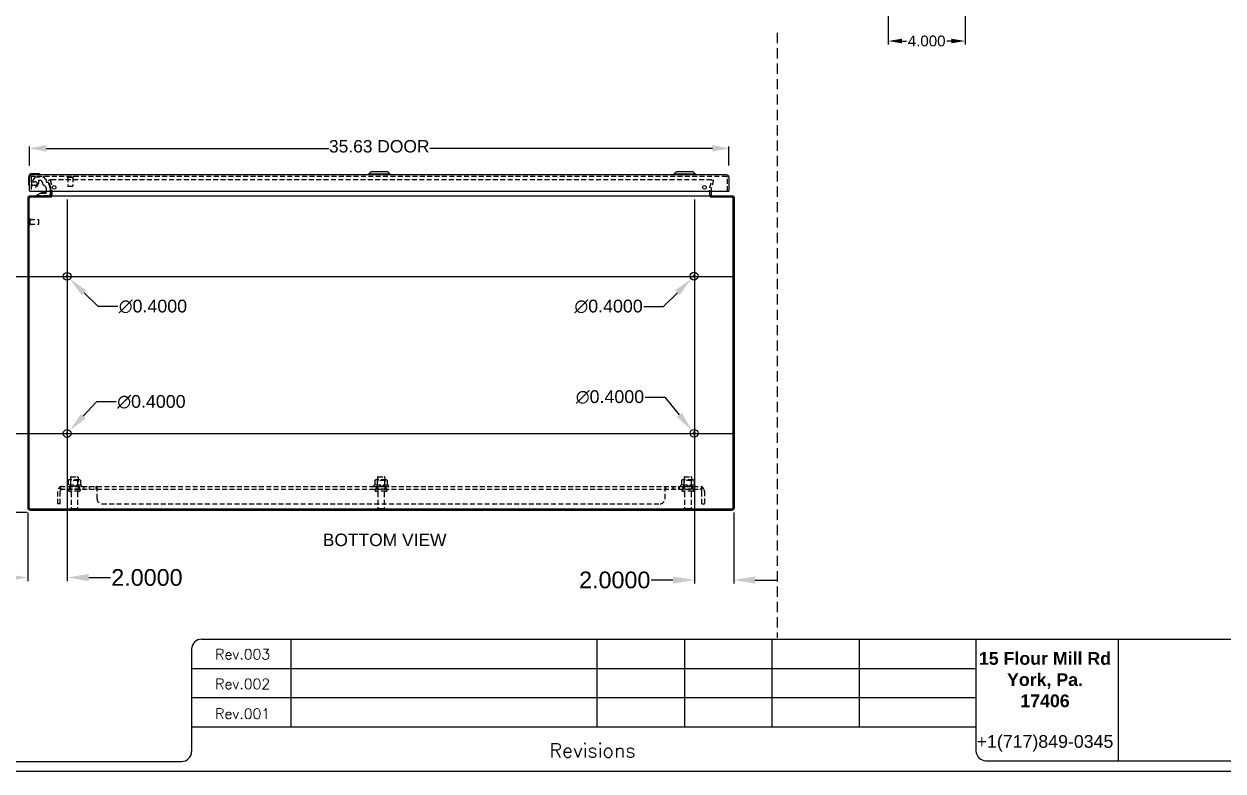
# Model space of a CAD drawing. Header units: inches. Extents: x 0 to 143, y 0 to 92.
# Drawn here: x 33.2 to 94.3, y 0.2 to 38.2 of the extents above; entities that cross this region are included whole.
import ezdxf
from ezdxf.enums import TextEntityAlignment as Align

# ---------------------------------------------------------------- set-up
doc = ezdxf.new("R2010")
doc.units = ezdxf.units.IN
doc.header["$MEASUREMENT"] = 0
doc.linetypes.add('HIDDEN', pattern=[0.375, 0.25, -0.125])
doc.linetypes.add('HIDDEN2', pattern=[0.1875, 0.125, -0.0625])
for name, color, linetype in [('DEFAULT_2', 8, 'HIDDEN'), ('DIMENSIONS', 7, 'Continuous'), ('DOOR_ASSEMBLY', 7, 'Continuous'), ('PSYMS', 7, 'Continuous'), ('SUBPANEL', 7, 'Continuous')]:
    doc.layers.add(name, color=color, linetype=linetype)
doc.layers.add('MidPoint', color=210, linetype='HIDDEN2', plot=False)
doc.styles.add('Fields', font='simplex.shx', dxfattribs={"height": 0.185})
doc.styles.get("Standard").update_dxf_attribs({"font": 'arial.ttf'})
doc.styles.add('Title_Block', font='simplex.shx', dxfattribs={"height": 0.185})
doc.dimstyles.new('DIMSTYLE_1', dxfattribs={"dimtxt": 0.634328, "dimasz": 0.845771, "dimexe": 0.09, "dimexo": 0.07, "dimgap": 0.0375, "dimtad": 0, "dimtih": 1, "dimtoh": 1, "dimzin": 4, "dimdsep": 46, "dimtxsty": 'Standard', "dimblk": '_FILLED', "dimblk1": '_FILLED', "dimblk2": '_FILLED', "dimcen": 0.09, "dimadec": 3, "dimazin": 1, "dimtfac": 1, "dimtdec": 3, "dimtofl": 0, "dimtmove": 0, "dimatfit": 3, "dimldrblk": '_FILLED', "dimfxl": 1, "dimtolj": 1, "dimtzin": 4, "dimarcsym": 0})
doc.dimstyles.get("Standard").update_dxf_attribs({"dimtxt": 0.18, "dimasz": 0.18, "dimexe": 0.18, "dimexo": 0.0625, "dimgap": 0.09, "dimtad": 0, "dimtih": 1, "dimtoh": 1, "dimdec": 4, "dimzin": 0, "dimdsep": 46, "dimtxsty": 'Standard', "dimcen": 0.09, "dimadec": 0, "dimazin": 0, "dimtfac": 1, "dimtdec": 4, "dimtofl": 0, "dimtmove": 0, "dimatfit": 3, "dimfxl": 1, "dimtolj": 1, "dimtzin": 0, "dimarcsym": 0})

# ---------------------------------------------------------------- blocks, each defined once
blk = doc.blocks.new('RG_Master_Ver_4_2_2')
at = {"color": 3}
for p, q in [((10.12, 1.563), (34.15, 1.563)), ((11.207, 1.563), (11.207, 0.496)), ((14.942, 1.563), (14.942, 0.496)), ((16.009, 1.563), (16.009, 0.496)), ((17.076, 1.563), (17.076, 0.496)), ((18.143, 1.563), (18.143, 0.496)), ((19.566, 1.563), (19.566, 0.203)), ((21.3, 1.563), (21.3, 0.072)), ((9.998, 1.441), (9.998, 0.194)), ((9.998, 1.207), (19.566, 1.207)), ((9.998, 0.852), (19.566, 0.852)), ((9.998, 0.496), (19.566, 0.496)), ((0.247, 0.072), (9.875, 0.072)), ((19.689, 0.081), (34.062, 0.081))]:
    blk.add_line(p, q, dxfattribs=at)
blk.add_lwpolyline([(0, -0.044), (34.25, -0.044), (34.25, 21.956), (0, 21.956)], close=True, dxfattribs=at)
for centre, start, end in [((10.12, 1.441), 90, 180), ((9.875, 0.194), 270, 360), ((19.689, 0.203), 180, 270)]:
    blk.add_arc(centre, 0.122, start, end, dxfattribs=at)
at = {"layer": 'MidPoint'}
blk.add_line((17.141, 8.956), (17.141, 1.581), dxfattribs=at)
at = {"style": 'Title_Block'}
for s, width, heights, insert, char_height, attachment_point in [('\\pxqc;Rev.003', 1.24498, [0], (9.998, 1.442), 0.125, 1), ('\\pxqc;Rev.002', 1.24498, [0], (9.998, 1.08), 0.125, 1), ('\\pxqc;Rev.001', 1.24498, [0], (9.998, 0.717), 0.125, 1), ('\\pxqc;Revisions', 9.42628, [0.392], (14.889, 0.206), 0.17145, 5)]:
    blk.add_mtext_dynamic_manual_height_columns(s, width=width, gutter_width=0.857, heights=heights, dxfattribs=dict(at, insert=insert, char_height=char_height, attachment_point=attachment_point))
at = {"color": 3, "insert": (20.409, 1.406), "char_height": 0.14228, "attachment_point": 2}
blk.add_mtext_dynamic_manual_height_columns('{\\fArial|b1|i0|c0|p34;\\H1.08937x;15 Flour Mill Rd\\PYork, Pa. \\P17406}\\P\\P{\\H1.08937x;+1(717)849-0345}', width=1.73509, gutter_width=0.69, heights=[0], dxfattribs=at)
at = {"style": 'Fields'}
for tag, p in [('DESCRIPTION_3', (13.116, 1.307)), ('DRN_3', (15.472, 1.307)), ('CHK_3', (16.529, 1.307)), ('APP_3', (17.552, 1.307)), ('DATE_3', (18.829, 1.307)), ('CUSTOMER', (28.997, 1.214)), ('DRAWING_DESC', (32.229, 1.246)), ('DESCRIPTION_2', (13.116, 0.951)), ('DRN_2', (15.472, 0.951)), ('CHK_2', (16.529, 0.951)), ('APP_2', (17.552, 0.951)), ('DATE_2', (18.829, 0.951)), ('DRAWING_#', (32.125, 0.894)), ('SIZE', (30.715, 0.894)), ('REV', (33.543, 0.894)), ('DESCRIPTION_1', (13.116, 0.596)), ('DRN_1', (15.472, 0.596)), ('CHK_1', (16.529, 0.596)), ('APP_1', (17.552, 0.596)), ('DATE_1', (18.829, 0.596)), ('PROJECT_#', (28.981, 0.581)), ('DRN_BY', (30.875, 0.524)), ('CHK_BY', (31.762, 0.524)), ('APP_BY', (32.75, 0.524)), ('SCALE', (33.652, 0.524)), ('PROJECT_NAME', (29.021, 0.176)), ('SHEETNUM', (32.753, 0.176)), ('TTL_SHTS', (33.547, 0.176))]:
    blk.add_attdef(tag, text='', height=0.125, dxfattribs=at).set_placement(p, align=Align.CENTER)
at = {"style": 'Fields', "flags": 9}
blk.add_attdef('WD_TB', (9.953, 0.194), '', height=0.0638, dxfattribs=at)
blk = doc.blocks.new('_FILLED')
at = {"color": 0, "linetype": 'ByBlock'}
blk.add_solid([(0, 0), (-1, 0.2), (-1, -0.2)], dxfattribs=at)
blk = doc.blocks.new('*D9')
at = {"layer": 'Defpoints', "color": 0, "linetype": 'Continuous', "transparency": 16777216}
for p in [(69.095, 31.912), (33.47, 30.966), (69.095, 30.966)]:
    blk.add_point(p, dxfattribs=at)
at = {"layer": 'DIMENSIONS', "color": 0, "linetype": 'Continuous', "lineweight": -2, "transparency": 16777216}
for p, q in [((33.47, 31.036), (33.47, 32.002)), ((34.315, 31.912), (48.708, 31.912)), ((68.249, 31.912), (53.856, 31.912)), ((69.095, 31.036), (69.095, 32.002))]:
    blk.add_line(p, q, dxfattribs=at)
at = {"layer": 'DIMENSIONS', "color": 0, "linetype": 'Continuous', "lineweight": -2, "transparency": 16777216, "xscale": 0.8457711443000001, "yscale": 0.8457711443000001, "zscale": 0.8457711443000001, "rotation": 180}
blk.add_blockref('_FILLED', (33.47, 31.912), dxfattribs=at)
at = {"layer": 'DIMENSIONS', "color": 0, "linetype": 'Continuous', "lineweight": -2, "transparency": 16777216, "xscale": 0.8457711443000001, "yscale": 0.8457711443000001, "zscale": 0.8457711443000001}
blk.add_blockref('_FILLED', (69.095, 31.912), dxfattribs=at)
at = {"layer": 'DIMENSIONS', "color": 0, "linetype": 'Continuous', "transparency": 16777216, "insert": (51.282, 32.335), "char_height": 0.63433, "width": 5.11707, "attachment_point": 2, "line_spacing_factor": 0.9}
blk.add_mtext('\\A1;35.63 DOOR', dxfattribs=at)
blk = doc.blocks.new('*D18')
at = {"color": 0, "lineweight": -2, "transparency": 16777216}
for p, q in [((81.125, 49.438), (81.125, 37.195)), ((77.207, 41.312), (77.207, 37.195)), ((77.907, 37.375), (78.138, 37.375)), ((80.425, 37.375), (80.194, 37.375))]:
    blk.add_line(p, q, dxfattribs=at)
at = {"color": 0, "transparency": 16777216}
for points in [[(77.907, 37.492), (77.907, 37.258), (77.207, 37.375)], [(80.425, 37.492), (80.425, 37.258), (81.125, 37.375)]]:
    blk.add_solid(points, dxfattribs=at)
at = {"layer": 'Defpoints', "color": 0, "transparency": 16777216}
for p in [(81.125, 49.5), (77.207, 41.375), (81.125, 37.375)]:
    blk.add_point(p, dxfattribs=at)
at = {"color": 0, "transparency": 16777216, "insert": (79.166, 37.375), "char_height": 0.55, "attachment_point": 5}
blk.add_mtext('\\A1;4.000', dxfattribs=at)
blk = doc.blocks.new('*D22')
at = {"layer": 'Defpoints', "color": 0, "transparency": 16777216}
for p in [(35.388, 29.375), (33.388, 13.438), (35.388, 10.062)]:
    blk.add_point(p, dxfattribs=at)
at = {"layer": 'PSYMS', "color": 0, "lineweight": -2, "transparency": 16777216}
for p, q in [((35.388, 29.312), (35.388, 9.883)), ((33.388, 13.375), (33.388, 9.883)), ((32.288, 10.062), (31.188, 10.062)), ((36.488, 10.062), (37.588, 10.062))]:
    blk.add_line(p, q, dxfattribs=at)
at = {"layer": 'PSYMS', "color": 0, "transparency": 16777216}
for points in [[(32.288, 10.246), (32.288, 9.879), (33.388, 10.062)], [(36.488, 10.246), (36.488, 9.879), (35.388, 10.062)]]:
    blk.add_solid(points, dxfattribs=at)
at = {"layer": 'PSYMS', "color": 0, "transparency": 16777216, "insert": (39.449, 10.062), "char_height": 0.85, "attachment_point": 5}
blk.add_mtext('\\A1;2.0000', dxfattribs=at)
blk = doc.blocks.new('*D23')
at = {"layer": 'Defpoints', "color": 0, "transparency": 16777216}
for p in [(67.338, 29.375), (69.338, 13.438), (69.338, 9.934)]:
    blk.add_point(p, dxfattribs=at)
at = {"layer": 'PSYMS', "color": 0, "lineweight": -2, "transparency": 16777216}
for p, q in [((67.338, 29.312), (67.338, 9.754)), ((69.338, 13.375), (69.338, 9.754)), ((66.238, 9.934), (65.138, 9.934)), ((70.438, 9.934), (71.538, 9.934))]:
    blk.add_line(p, q, dxfattribs=at)
at = {"layer": 'PSYMS', "color": 0, "transparency": 16777216}
for points in [[(66.238, 10.117), (66.238, 9.751), (67.338, 9.934)], [(70.438, 10.117), (70.438, 9.751), (69.338, 9.934)]]:
    blk.add_solid(points, dxfattribs=at)
at = {"layer": 'PSYMS', "color": 0, "transparency": 16777216, "insert": (63.278, 9.934), "char_height": 0.85, "attachment_point": 5}
blk.add_mtext('\\A1;2.0000', dxfattribs=at)
blk = doc.blocks.new('*D24')
at = {"layer": 'Defpoints', "color": 0, "transparency": 16777216}
for p in [(30.125, 17.375), (69.326, 17.375), (33.388, 13.375)]:
    blk.add_point(p, dxfattribs=at)
at = {"layer": 'PSYMS', "color": 0, "lineweight": -2, "transparency": 16777216}
for p, q in [((69.263, 17.375), (29.945, 17.375)), ((30.125, 16.275), (30.125, 15.899)), ((30.125, 14.475), (30.125, 14.851)), ((33.326, 13.375), (29.945, 13.375))]:
    blk.add_line(p, q, dxfattribs=at)
at = {"layer": 'PSYMS', "color": 0, "transparency": 16777216}
for points in [[(29.942, 16.275), (30.308, 16.275), (30.125, 17.375)], [(29.942, 14.475), (30.308, 14.475), (30.125, 13.375)]]:
    blk.add_solid(points, dxfattribs=at)
at = {"layer": 'PSYMS', "color": 0, "transparency": 16777216, "insert": (30.125, 15.375), "char_height": 0.85, "attachment_point": 5}
blk.add_mtext('\\A1;4.0000', dxfattribs=at)
blk = doc.blocks.new('*D25')
at = {"layer": 'Defpoints', "color": 0, "transparency": 16777216}
for p in [(25.888, 25.375), (69.388, 25.375), (33.388, 13.375)]:
    blk.add_point(p, dxfattribs=at)
at = {"layer": 'PSYMS', "color": 0, "lineweight": -2, "transparency": 16777216}
for p, q in [((69.326, 25.375), (25.708, 25.375)), ((25.888, 24.275), (25.888, 19.274)), ((25.888, 14.475), (25.888, 18.226)), ((33.326, 13.375), (25.708, 13.375))]:
    blk.add_line(p, q, dxfattribs=at)
at = {"layer": 'PSYMS', "color": 0, "transparency": 16777216}
for points in [[(25.705, 24.275), (26.072, 24.275), (25.888, 25.375)], [(25.705, 14.475), (26.072, 14.475), (25.888, 13.375)]]:
    blk.add_solid(points, dxfattribs=at)
at = {"layer": 'PSYMS', "color": 0, "transparency": 16777216, "insert": (25.888, 18.75), "char_height": 0.85, "attachment_point": 5}
blk.add_mtext('\\A1;12.0000', dxfattribs=at)
blk = doc.blocks.new('*D26')
at = {"layer": 'Defpoints', "color": 0, "transparency": 16777216}
for p in [(35.249, 17.25), (35.522, 17.542)]:
    blk.add_point(p, dxfattribs=at)
at = {"layer": 'PSYMS', "color": 0, "lineweight": -2, "transparency": 16777216}
for p, q in [((36.885, 19.006), (36.204, 18.274)), ((37.885, 19.006), (36.885, 19.006)), ((35.296, 17.396), (35.476, 17.396)), ((35.386, 17.306), (35.386, 17.486))]:
    blk.add_line(p, q, dxfattribs=at)
at = {"layer": 'PSYMS', "color": 0, "transparency": 16777216}
blk.add_solid([(36.082, 18.388), (36.326, 18.16), (35.522, 17.542)], dxfattribs=at)
at = {"layer": 'PSYMS', "color": 0, "transparency": 16777216, "insert": (39.677, 19.006), "char_height": 0.65, "attachment_point": 5}
blk.add_mtext('\\A1;∅0.4000', dxfattribs=at)
blk = doc.blocks.new('*D27')
at = {"layer": 'Defpoints', "color": 0, "transparency": 16777216}
for p in [(35.242, 25.536), (35.529, 25.257)]:
    blk.add_point(p, dxfattribs=at)
at = {"layer": 'PSYMS', "color": 0, "lineweight": -2, "transparency": 16777216}
for p, q in [((35.296, 25.396), (35.476, 25.396)), ((35.386, 25.306), (35.386, 25.486)), ((36.961, 23.861), (36.245, 24.559)), ((37.961, 23.861), (36.961, 23.861))]:
    blk.add_line(p, q, dxfattribs=at)
at = {"layer": 'PSYMS', "color": 0, "transparency": 16777216}
blk.add_solid([(36.362, 24.678), (36.129, 24.439), (35.529, 25.257)], dxfattribs=at)
at = {"layer": 'PSYMS', "color": 0, "transparency": 16777216, "insert": (39.753, 23.861), "char_height": 0.65, "attachment_point": 5}
blk.add_mtext('\\A1;∅0.4000', dxfattribs=at)
blk = doc.blocks.new('*D28')
at = {"layer": 'Defpoints', "color": 0, "transparency": 16777216}
for p in [(67.197, 17.56), (67.449, 17.25)]:
    blk.add_point(p, dxfattribs=at)
at = {"layer": 'PSYMS', "color": 0, "lineweight": -2, "transparency": 16777216}
for p, q in [((64.826, 19.25), (65.826, 19.25)), ((65.826, 19.25), (66.567, 18.337)), ((67.233, 17.405), (67.413, 17.405)), ((67.323, 17.315), (67.323, 17.495))]:
    blk.add_line(p, q, dxfattribs=at)
at = {"layer": 'PSYMS', "color": 0, "transparency": 16777216}
blk.add_solid([(66.696, 18.442), (66.438, 18.232), (67.197, 17.56)], dxfattribs=at)
at = {"layer": 'PSYMS', "color": 0, "transparency": 16777216, "insert": (63.034, 19.25), "char_height": 0.65, "attachment_point": 5}
blk.add_mtext('\\A1;∅0.4000', dxfattribs=at)
blk = doc.blocks.new('*D29')
at = {"layer": 'Defpoints', "color": 0, "transparency": 16777216}
for p in [(67.181, 25.265), (67.466, 25.545)]:
    blk.add_point(p, dxfattribs=at)
at = {"layer": 'PSYMS', "color": 0, "lineweight": -2, "transparency": 16777216}
for p, q in [((67.233, 25.405), (67.413, 25.405)), ((67.323, 25.315), (67.323, 25.495)), ((65.755, 23.862), (66.468, 24.563)), ((64.755, 23.862), (65.755, 23.862))]:
    blk.add_line(p, q, dxfattribs=at)
at = {"layer": 'PSYMS', "color": 0, "transparency": 16777216}
blk.add_solid([(66.351, 24.682), (66.585, 24.445), (67.181, 25.265)], dxfattribs=at)
at = {"layer": 'PSYMS', "color": 0, "transparency": 16777216, "insert": (62.964, 23.862), "char_height": 0.65, "attachment_point": 5}
blk.add_mtext('\\A1;∅0.4000', dxfattribs=at)

msp = doc.modelspace()

# ---------------------------------------------------------------- linework, layer by layer
at = {"color": 3, "linetype": 'Continuous'}
for p, q in [((33.37457, 29.37633), (33.37457, 13.62933)), ((33.43757, 29.35033), (33.43757, 13.63633)), ((33.49157, 29.49333), (34.54957, 29.49333)), ((34.55144, 29.43033), (33.51757, 29.43033)), ((34.54957, 29.53533), (34.54957, 29.73633)), ((34.57657, 29.49333), (68.17257, 29.49333)), ((69.23157, 29.43033), (68.19769, 29.43033)), ((68.19957, 29.53533), (68.19957, 29.73633)), ((68.19957, 29.49333), (69.25757, 29.49333)), ((69.31157, 13.63633), (69.31157, 29.35033)), ((69.37457, 13.62933), (69.37457, 29.37633)), ((33.51057, 13.49333), (69.23857, 13.49333)), ((33.51757, 13.55633), (69.23157, 13.55633))]:
    msp.add_line(p, q, dxfattribs=at)
at = {"color": 7, "linetype": 'Continuous'}
msp.add_line((68.19957, 29.43033), (68.19957, 29.49333), dxfattribs=at)
at = {"color": 3, "linetype": 'Continuous'}
for centre, radius, start, end in [((33.49157, 29.37633), 0.117, 90, 180), ((33.51757, 29.35033), 0.08, 90, 180), ((34.50757, 29.53533), 0.042, 270, 0), ((68.24157, 29.53533), 0.042, 180, 270), ((69.23157, 29.35033), 0.08, 0, 90), ((69.25757, 29.37633), 0.117, 0, 90), ((33.51057, 13.62933), 0.136, 180, 270), ((33.51757, 13.63633), 0.08, 180, 270), ((69.23157, 13.63633), 0.08, 270, 0), ((69.23857, 13.62933), 0.136, 270, 0)]:
    msp.add_arc(centre, radius, start, end, dxfattribs=at)
at = {"layer": 'DEFAULT_2', "color": 8, "linetype": 'HIDDEN'}
for p, q in [((34.5177, 30.30597), (34.44525, 30.28655)), ((34.54871, 29.90044), (34.44525, 30.28655)), ((34.5177, 30.30597), (34.62116, 29.91985)), ((68.19986, 30.30597), (34.54927, 30.30597)), ((68.12797, 29.91985), (68.23143, 30.30597)), ((68.30388, 30.28655), (68.20042, 29.90044)), ((68.23143, 30.30597), (68.30388, 30.28655)), ((34.54957, 29.73633), (34.54957, 29.89397)), ((34.62457, 29.53533), (34.62457, 29.89397)), ((68.12457, 29.53533), (68.12457, 29.89397)), ((68.19957, 29.73633), (68.19957, 29.89397)), ((33.44957, 28.02633), (33.44957, 28.31033)), ((33.49257, 28.02633), (33.49257, 28.31033)), ((33.49257, 28.29233), (33.93957, 28.29233)), ((33.94957, 28.05433), (33.94957, 28.28233)), ((33.49257, 28.04433), (33.93957, 28.04433)), ((36.1054, 14.76333), (35.39373, 14.76333)), ((35.41543, 14.69333), (36.0837, 14.69333)), ((35.43068, 15.00803), (35.43068, 14.78988)), ((36.00519, 15.02933), (35.49394, 15.02933)), ((35.56607, 15.00933), (35.54607, 15.02933)), ((35.56607, 14.71333), (35.54607, 14.69333)), ((35.56207, 15.16333), (35.56207, 14.56833)), ((35.56607, 14.71333), (35.56607, 15.00933)), ((35.93307, 15.00933), (35.56607, 15.00933)), ((35.93307, 14.71333), (35.56607, 14.71333)), ((35.59207, 15.19333), (35.90707, 15.19333)), ((35.93307, 15.00933), (35.95307, 15.02933)), ((35.93307, 14.71333), (35.93307, 15.00933)), ((35.93307, 14.71333), (35.95307, 14.69333)), ((35.93707, 15.16333), (35.93707, 14.56833)), ((36.06845, 15.00803), (36.06845, 14.78988)), ((51.7304, 14.76333), (51.01873, 14.76333)), ((51.04043, 14.69333), (51.7087, 14.69333)), ((51.05568, 15.00803), (51.05568, 14.78988)), ((51.63019, 15.02933), (51.11894, 15.02933)), ((51.19107, 15.00933), (51.17107, 15.02933)), ((51.19107, 14.71333), (51.17107, 14.69333)), ((51.18707, 15.16333), (51.18707, 14.56833)), ((51.55807, 15.00933), (51.19107, 15.00933)), ((51.19107, 14.71333), (51.19107, 15.00933)), ((51.55807, 14.71333), (51.19107, 14.71333)), ((51.21707, 15.19333), (51.53207, 15.19333)), ((51.55807, 15.00933), (51.57807, 15.02933)), ((51.55807, 14.71333), (51.55807, 15.00933)), ((51.55807, 14.71333), (51.57807, 14.69333)), ((51.56207, 15.16333), (51.56207, 14.56833)), ((51.69345, 15.00803), (51.69345, 14.78988)), ((67.3554, 14.76333), (66.64373, 14.76333)), ((66.66543, 14.69333), (67.3337, 14.69333)), ((66.68068, 15.00803), (66.68068, 14.78988)), ((67.25519, 15.02933), (66.74394, 15.02933)), ((66.81607, 15.00933), (66.79607, 15.02933)), ((66.81607, 14.71333), (66.79607, 14.69333)), ((66.81207, 15.16333), (66.81207, 14.56833)), ((67.18307, 15.00933), (66.81607, 15.00933)), ((66.81607, 14.71333), (66.81607, 15.00933)), ((67.18307, 14.71333), (66.81607, 14.71333)), ((66.84207, 15.19333), (67.15707, 15.19333)), ((67.18307, 15.00933), (67.20307, 15.02933)), ((67.18307, 14.71333), (67.18307, 15.00933)), ((67.18307, 14.71333), (67.20307, 14.69333)), ((67.18707, 15.16333), (67.18707, 14.56833)), ((67.31845, 15.00803), (67.31845, 14.78988)), ((36.00707, 14.56833), (35.49207, 14.56833)), ((36.00707, 14.45833), (35.49207, 14.45833)), ((35.58457, 14.39583), (35.58457, 13.59833)), ((35.91457, 14.39583), (35.91457, 13.59833)), ((51.63207, 14.56833), (51.11707, 14.56833)), ((51.63207, 14.45833), (51.11707, 14.45833)), ((51.20957, 14.39583), (51.20957, 13.59833)), ((51.53957, 14.39583), (51.53957, 13.59833)), ((67.25707, 14.56833), (66.74207, 14.56833)), ((67.25707, 14.45833), (66.74207, 14.45833)), ((66.83457, 14.39583), (66.83457, 13.59833)), ((67.16457, 14.39583), (67.16457, 13.59833)), ((35.61457, 13.56833), (35.88457, 13.56833)), ((51.23957, 13.56833), (51.50957, 13.56833)), ((66.86457, 13.56833), (67.13457, 13.56833))]:
    msp.add_line(p, q, dxfattribs=at)
for points in [[(34.54927, 30.30597), (34.54724, 30.30587), (34.54525, 30.30557), (34.5433, 30.30508), (34.5414, 30.30441), (34.53959, 30.30355), (34.53787, 30.30252), (34.53627, 30.30133), (34.5348, 30.29999), (34.53349, 30.29851), (34.53233, 30.29692), (34.53134, 30.29521), (34.53054, 30.29342), (34.52993, 30.29156), (34.52951, 30.28965), (34.5293, 30.28771), (34.52927, 30.28664)], [(34.52927, 30.28664), (34.52929, 30.28576), (34.52948, 30.28383), (34.52988, 30.28191)], [(68.21779, 30.29521), (68.2168, 30.29692), (68.21564, 30.29851), (68.21433, 30.29999), (68.21286, 30.30133), (68.21126, 30.30252), (68.20954, 30.30355), (68.20773, 30.30441), (68.20583, 30.30508), (68.20388, 30.30557), (68.20189, 30.30587), (68.19986, 30.30597)], [(68.21779, 30.29521), (68.21859, 30.29342), (68.2192, 30.29156), (68.21962, 30.28965), (68.21983, 30.28771), (68.21986, 30.28664)], [(68.21986, 30.28664), (68.21984, 30.28576), (68.21965, 30.28383), (68.21925, 30.28191)], [(35.43068, 14.78983), (35.43061, 14.78863), (35.43038, 14.78739), (35.43008, 14.7864), (35.42974, 14.7856), (35.42939, 14.78492), (35.42904, 14.78434), (35.42869, 14.78383), (35.42834, 14.7834), (35.428, 14.78302), (35.42767, 14.78268), (35.42736, 14.78238), (35.42705, 14.78212), (35.42675, 14.78188), (35.42646, 14.78167), (35.42618, 14.78147), (35.4259, 14.7813), (35.42564, 14.78115), (35.42539, 14.78101)], [(35.43662, 15.01717), (35.43518, 15.01638), (35.43386, 15.01534), (35.43273, 15.01409), (35.43182, 15.01266), (35.43115, 15.01107), (35.43077, 15.00937), (35.43068, 15.00803)], [(36.06251, 15.01717), (36.06396, 15.01638), (36.06527, 15.01534), (36.0664, 15.01409), (36.06731, 15.01266), (36.06798, 15.01107), (36.06836, 15.00937), (36.06845, 15.00803)], [(36.07374, 14.78101), (36.07349, 14.78115), (36.07323, 14.7813), (36.07295, 14.78147), (36.07267, 14.78167), (36.07238, 14.78188), (36.07208, 14.78212), (36.07178, 14.78238), (36.07146, 14.78268), (36.07113, 14.78302), (36.07079, 14.7834), (36.07044, 14.78383), (36.07009, 14.78434), (36.06974, 14.78492), (36.06939, 14.7856), (36.06905, 14.7864), (36.06875, 14.78739), (36.06852, 14.78863), (36.06845, 14.78983)], [(51.05568, 14.78983), (51.05561, 14.78863), (51.05538, 14.78739), (51.05508, 14.7864), (51.05474, 14.7856), (51.05439, 14.78492), (51.05404, 14.78434), (51.05369, 14.78383), (51.05334, 14.7834), (51.053, 14.78302), (51.05267, 14.78268), (51.05236, 14.78238), (51.05205, 14.78212), (51.05175, 14.78188), (51.05146, 14.78167), (51.05118, 14.78147), (51.0509, 14.7813), (51.05064, 14.78115), (51.05039, 14.78101)], [(51.06162, 15.01717), (51.06018, 15.01638), (51.05886, 15.01534), (51.05773, 15.01409), (51.05682, 15.01266), (51.05615, 15.01107), (51.05577, 15.00937), (51.05568, 15.00803)], [(51.68751, 15.01717), (51.68896, 15.01638), (51.69027, 15.01534), (51.6914, 15.01409), (51.69231, 15.01266), (51.69298, 15.01107), (51.69336, 15.00937), (51.69345, 15.00803)], [(51.69874, 14.78101), (51.69849, 14.78115), (51.69823, 14.7813), (51.69795, 14.78147), (51.69767, 14.78167), (51.69738, 14.78188), (51.69708, 14.78212), (51.69678, 14.78238), (51.69646, 14.78268), (51.69613, 14.78302), (51.69579, 14.7834), (51.69544, 14.78383), (51.69509, 14.78434), (51.69474, 14.78492), (51.69439, 14.7856), (51.69405, 14.7864), (51.69375, 14.78739), (51.69352, 14.78863), (51.69345, 14.78983)], [(66.68068, 14.78983), (66.68061, 14.78863), (66.68038, 14.78739), (66.68008, 14.7864), (66.67974, 14.7856), (66.67939, 14.78492), (66.67904, 14.78434), (66.67869, 14.78383), (66.67834, 14.7834), (66.678, 14.78302), (66.67767, 14.78268), (66.67736, 14.78238), (66.67705, 14.78212), (66.67675, 14.78188), (66.67646, 14.78167), (66.67618, 14.78147), (66.6759, 14.7813), (66.67564, 14.78115), (66.67539, 14.78101)], [(66.68662, 15.01717), (66.68518, 15.01638), (66.68386, 15.01534), (66.68273, 15.01409), (66.68182, 15.01266), (66.68115, 15.01107), (66.68077, 15.00937), (66.68068, 15.00803)], [(67.31251, 15.01717), (67.31396, 15.01638), (67.31527, 15.01534), (67.3164, 15.01409), (67.31731, 15.01266), (67.31798, 15.01107), (67.31836, 15.00937), (67.31845, 15.00803)], [(67.32374, 14.78101), (67.32349, 14.78115), (67.32323, 14.7813), (67.32295, 14.78147), (67.32267, 14.78167), (67.32238, 14.78188), (67.32208, 14.78212), (67.32178, 14.78238), (67.32146, 14.78268), (67.32113, 14.78302), (67.32079, 14.7834), (67.32044, 14.78383), (67.32009, 14.78434), (67.31974, 14.78492), (67.31939, 14.7856), (67.31905, 14.7864), (67.31875, 14.78739), (67.31852, 14.78863), (67.31845, 14.78983)]]:
    msp.add_lwpolyline(points, dxfattribs=at)
for centre, radius, start, end in [((34.52457, 29.89397), 0.025, 0, 15), ((34.50757, 29.53533), 0.117, 303.0998248, 0), ((34.52457, 29.89397), 0.1, 0, 15), ((68.22457, 29.89397), 0.1, 165, 180), ((68.24157, 29.53533), 0.117, 180, 236.9001752), ((68.22457, 29.89397), 0.025, 165, 180), ((33.47107, 28.31033), 0.0215, 359.9999993, 180.0000001), ((33.93957, 28.28233), 0.01, 359.9999973, 90), ((33.47107, 28.02633), 0.0215, 179.9999999, 0.0000007), ((33.93957, 28.05433), 0.01, 270, 0.0000027), ((35.41543, 14.73169), 0.03836, 124.4496646, 270), ((35.74957, 14.16315), 0.69774, 117.6813956, 120.6631322), ((35.49394, 14.88813), 0.1412, 90, 113.9500048), ((35.59207, 15.16333), 0.03, 89.9999951, 180), ((35.90707, 15.16333), 0.03, 0, 90.0000049), ((36.00519, 14.88813), 0.1412, 66.0499952, 90), ((35.74957, 14.16315), 0.69774, 59.3368678, 62.3186044), ((36.0837, 14.73169), 0.03836, 270, 55.5503354), ((51.04043, 14.73169), 0.03836, 124.4496646, 270), ((51.37457, 14.16315), 0.69774, 117.6813956, 120.6631322), ((51.11894, 14.88813), 0.1412, 90, 113.9500048), ((51.21707, 15.16333), 0.03, 89.9999951, 180), ((51.53207, 15.16333), 0.03, 0, 90.0000049), ((51.63019, 14.88813), 0.1412, 66.0499952, 90), ((51.37457, 14.16315), 0.69774, 59.3368678, 62.3186044), ((51.7087, 14.73169), 0.03836, 270, 55.5503354), ((66.66543, 14.73169), 0.03836, 124.4496646, 270), ((66.99957, 14.16315), 0.69774, 117.6813956, 120.6631322), ((66.74394, 14.88813), 0.1412, 90, 113.9500048), ((66.84207, 15.16333), 0.03, 89.9999951, 180), ((67.15707, 15.16333), 0.03, 0, 90.0000049), ((67.25519, 14.88813), 0.1412, 66.0499952, 90), ((66.99957, 14.16315), 0.69774, 59.3368678, 62.3186044), ((67.3337, 14.73169), 0.03836, 270, 55.5503354), ((35.49207, 14.51333), 0.055, 89.999999, 270), ((35.52207, 14.39583), 0.0625, 0, 89.9999965), ((35.97707, 14.39583), 0.0625, 90.0000035, 180), ((36.00707, 14.51333), 0.055, 270, 90.000001), ((51.11707, 14.51333), 0.055, 89.999999, 270), ((51.14707, 14.39583), 0.0625, 0, 89.9999965), ((51.60207, 14.39583), 0.0625, 90.0000035, 180), ((51.63207, 14.51333), 0.055, 270, 90.000001), ((66.74207, 14.51333), 0.055, 89.999999, 270), ((66.77207, 14.39583), 0.0625, 0, 89.9999965), ((67.22707, 14.39583), 0.0625, 90.0000035, 180), ((67.25707, 14.51333), 0.055, 270, 90.000001), ((35.61457, 13.59833), 0.03, 180, 270.0000006), ((35.88457, 13.59833), 0.03, 269.9999994, 0), ((51.23957, 13.59833), 0.03, 180, 270.0000006), ((51.50957, 13.59833), 0.03, 269.9999994, 0), ((66.86457, 13.59833), 0.03, 180, 270.0000006), ((67.13457, 13.59833), 0.03, 269.9999994, 0)]:
    msp.add_arc(centre, radius, start, end, dxfattribs=at)
at = {"layer": 'DOOR_ASSEMBLY', "color": 3, "linetype": 'Continuous'}
for p, q in [((68.97757, 30.56133), (33.58657, 30.56133)), ((33.46957, 29.73633), (33.46957, 30.44433)), ((69.09457, 30.44433), (69.09457, 29.73633)), ((33.48457, 29.73633), (69.07957, 29.73633))]:
    msp.add_line(p, q, dxfattribs=at)
at = {"layer": 'DOOR_ASSEMBLY', "color": 7, "linetype": 'Continuous'}
for p, q in [((33.89892, 30.62133), (33.60957, 30.62133)), ((33.93684, 30.61844), (33.89892, 30.62133)), ((50.84899, 30.71881), (50.73088, 30.6007)), ((50.73088, 30.6007), (50.73088, 30.56133)), ((51.83325, 30.6007), (50.73088, 30.6007)), ((51.71514, 30.71881), (50.849, 30.71881)), ((51.71514, 30.71881), (51.83325, 30.6007)), ((51.83325, 30.6007), (51.83325, 30.56133)), ((66.4115, 30.71881), (66.29338, 30.6007)), ((67.39575, 30.6007), (66.29338, 30.6007)), ((66.29338, 30.6007), (66.29338, 30.56133)), ((67.27763, 30.71881), (66.4115, 30.71881)), ((67.27764, 30.71881), (67.39575, 30.6007)), ((67.39575, 30.6007), (67.39575, 30.56133)), ((33.40957, 30.42133), (33.40957, 30.13198)), ((33.40957, 30.13198), (33.41246, 30.09406)), ((33.48457, 29.73633), (33.46957, 29.73633)), ((34.01957, 29.63133), (33.84357, 29.53233)), ((33.84357, 29.49333), (33.84357, 29.53233)), ((34.01957, 29.63133), (34.29657, 29.63133)), ((34.17627, 29.64783), (34.10807, 29.64783)), ((34.17807, 29.64782), (34.17627, 29.64783)), ((34.24807, 29.64783), (34.17807, 29.64782)), ((34.32757, 29.66233), (34.32757, 29.73633)), ((34.51257, 29.73633), (34.51257, 29.57233)), ((69.07957, 29.73633), (69.09457, 29.73633))]:
    msp.add_line(p, q, dxfattribs=at)
at = {"layer": 'DOOR_ASSEMBLY', "color": 8, "linetype": 'HIDDEN'}
for p, q in [((33.54457, 30.44433), (33.54457, 29.73633)), ((68.97757, 30.48633), (33.58657, 30.48633)), ((33.73013, 30.44233), (33.59561, 30.20933)), ((33.75611, 30.45733), (34.16842, 30.45733)), ((33.91657, 30.25633), (33.91657, 30.12333)), ((34.02657, 30.27233), (33.93257, 30.27233)), ((34.30471, 30.33347), (34.18964, 30.44854)), ((34.31057, 30.31933), (34.31057, 30.24133)), ((34.36957, 30.18233), (34.41402, 30.18233)), ((34.51257, 29.90333), (34.44396, 30.15935)), ((35.40257, 30.44333), (35.68657, 30.44333)), ((35.42057, 30.44333), (35.42057, 29.99633)), ((35.43057, 29.98633), (35.65857, 29.98633)), ((35.66857, 30.44333), (35.66857, 29.99633)), ((69.01957, 29.73633), (69.01957, 30.44433)), ((34.43357, 29.49333), (33.84357, 29.49333)), ((34.32757, 29.73633), (34.32757, 29.84635)), ((34.51257, 29.90333), (34.51257, 29.73633))]:
    msp.add_line(p, q, dxfattribs=at)
msp.add_circle((33.74457, 30.12333), 0.103, dxfattribs=at)
at = {"layer": 'DOOR_ASSEMBLY', "color": 3, "linetype": 'Continuous'}
for centre in [(34.71957, 29.92433), (67.84457, 29.92433)]:
    msp.add_circle(centre, 0.094, dxfattribs=at)
at = {"layer": 'DOOR_ASSEMBLY', "color": 7, "linetype": 'Continuous'}
for centre, radius, start, end in [((33.60957, 30.42133), 0.2, 90, 180), ((33.89892, 30.37133), 0.25, 59.1101134, 90), ((34.01957, 30.57633), 0.015, 270, 353.6204084), ((34.01957, 30.573), 0.015, 6.3795916, 59.1101134), ((33.65957, 30.13198), 0.25, 180, 210.8898866), ((33.4579, 30.01133), 0.015, 210.8898866, 263.6204084), ((33.45457, 30.01133), 0.015, 276.3795916, 0), ((34.10807, 29.55783), 0.09, 90, 125.1877476), ((34.24807, 29.55783), 0.09, 55.0767703, 90), ((34.29657, 29.66233), 0.031, 270, 0), ((34.43357, 29.57233), 0.079, 270, 0)]:
    msp.add_arc(centre, radius, start, end, dxfattribs=at)
at = {"layer": 'DOOR_ASSEMBLY', "color": 3, "linetype": 'Continuous'}
for centre, start, end in [((33.58657, 30.44433), 90, 180), ((68.97757, 30.44433), 0, 90)]:
    msp.add_arc(centre, 0.117, start, end, dxfattribs=at)
at = {"layer": 'DOOR_ASSEMBLY', "color": 8, "linetype": 'HIDDEN'}
for centre, radius, start, end in [((33.58657, 30.44433), 0.042, 90, 180), ((33.74457, 30.12333), 0.172, 150, 0), ((33.75611, 30.42733), 0.03, 90, 150), ((33.93257, 30.25633), 0.016, 90, 180), ((34.02657, 30.18233), 0.09, 0, 90), ((34.30157, 30.18233), 0.185, 180, 244.2581996), ((34.16842, 30.42733), 0.03, 45, 90), ((34.13957, 29.84635), 0.188, 0, 64.2581996), ((34.29057, 30.31933), 0.02, 0, 45), ((34.36957, 30.24133), 0.059, 180, 270), ((34.41402, 30.15133), 0.031, 15, 90), ((35.40257, 30.46483), 0.0215, 89.9999999, 270.0000007), ((35.43057, 29.99633), 0.01, 180, 270.0000027), ((35.65857, 29.99633), 0.01, 269.9999973, 0), ((35.68657, 30.46483), 0.0215, 269.9999993, 90.0000001), ((68.97757, 30.44433), 0.042, 0, 90)]:
    msp.add_arc(centre, radius, start, end, dxfattribs=at)
at = {"layer": 'PSYMS', "color": 1}
for centre in [(35.38302, 25.39493), (67.32052, 25.40401), (35.38302, 17.39493), (67.32052, 17.40401)]:
    msp.add_circle(centre, 0.2, dxfattribs=at)
at = {"layer": 'SUBPANEL', "color": 8, "linetype": 'HIDDEN'}
for p, q in [((35.03082, 14.56833), (35.03082, 14.69333)), ((35.03082, 14.69333), (67.71832, 14.69333)), ((35.49957, 14.69333), (35.49957, 14.56833)), ((35.99957, 14.69333), (35.99957, 14.56833)), ((36.22778, 14.69333), (36.22778, 14.56833)), ((36.50878, 14.69333), (36.50878, 14.56833)), ((36.87047, 14.56833), (36.87047, 14.69333)), ((36.89584, 14.65764), (36.89163, 14.6677)), ((51.12457, 14.69333), (51.12457, 14.56833)), ((51.62457, 14.69333), (51.62457, 14.56833)), ((65.86983, 14.68923), (65.87152, 14.69071)), ((65.8775, 14.69327), (65.87866, 14.69333)), ((65.87866, 14.56833), (65.87866, 14.69333)), ((66.24035, 14.69333), (66.24035, 14.56833)), ((66.27913, 14.69333), (66.27913, 14.56833)), ((66.52135, 14.69333), (66.52135, 14.56833)), ((66.56013, 14.69333), (66.56013, 14.56833)), ((66.74957, 14.69333), (66.74957, 14.56833)), ((67.24957, 14.69333), (67.24957, 14.56833)), ((67.71832, 14.56833), (67.71832, 14.69333)), ((34.90582, 13.81833), (34.90582, 14.45633)), ((34.99227, 14.63938), (35.07167, 14.54283)), ((35.03082, 14.56833), (67.71832, 14.56833)), ((35.03082, 13.81833), (35.03082, 14.45633)), ((35.04264, 14.58646), (35.04197, 14.58809)), ((35.04331, 14.58486), (35.04264, 14.58646)), ((35.04398, 14.58331), (35.04331, 14.58486)), ((35.04464, 14.58182), (35.04398, 14.58331)), ((35.04529, 14.58037), (35.04464, 14.58182)), ((35.04594, 14.57896), (35.04529, 14.58037)), ((35.04658, 14.5776), (35.04594, 14.57896)), ((35.04722, 14.57627), (35.04658, 14.5776)), ((35.04786, 14.57498), (35.04722, 14.57627)), ((36.87171, 14.56824), (36.87047, 14.56833)), ((36.87434, 14.56738), (36.873, 14.56793)), ((36.88494, 14.55547), (36.88369, 14.55731)), ((36.90582, 14.63938), (36.90441, 14.64114)), ((36.90582, 14.06833), (36.90582, 14.63938)), ((65.84332, 14.06833), (65.84332, 14.63938)), ((65.84332, 14.54283), (65.84494, 14.54247)), ((67.75686, 14.63938), (67.67746, 14.54283)), ((67.70389, 14.58047), (67.70322, 14.57902)), ((67.70457, 14.58198), (67.70389, 14.58047)), ((67.71028, 14.59628), (67.70968, 14.59462)), ((67.71085, 14.5979), (67.71028, 14.59628)), ((67.7114, 14.59949), (67.71085, 14.5979)), ((67.71192, 14.60105), (67.7114, 14.59949)), ((67.71242, 14.60258), (67.71192, 14.60105)), ((67.71289, 14.60408), (67.71242, 14.60258)), ((67.71335, 14.60555), (67.71289, 14.60408)), ((67.71378, 14.607), (67.71335, 14.60555)), ((67.71419, 14.60843), (67.71378, 14.607)), ((67.71459, 14.60983), (67.71419, 14.60843)), ((67.71497, 14.61121), (67.71459, 14.60983)), ((67.71533, 14.61256), (67.71497, 14.61121)), ((67.71567, 14.61389), (67.71533, 14.61256)), ((67.71599, 14.6152), (67.71567, 14.61389)), ((67.7163, 14.61648), (67.71599, 14.6152)), ((67.71659, 14.61773), (67.7163, 14.61648)), ((67.71832, 13.81833), (67.71832, 14.45633)), ((67.84332, 14.45633), (67.84332, 13.81833)), ((35.03082, 13.81833), (34.90582, 13.81833)), ((37.15582, 13.81833), (65.59332, 13.81833)), ((67.71832, 13.81833), (67.84332, 13.81833))]:
    msp.add_line(p, q, dxfattribs=at)
for points in [[(34.99227, 14.63938), (34.99422, 14.64114), (34.99611, 14.64322), (34.99797, 14.6456), (34.99977, 14.64828), (35.00151, 14.65121), (35.00319, 14.65434), (35.0048, 14.65764), (35.00635, 14.66101), (35.00783, 14.66437)], [(35.00783, 14.66437), (35.0107, 14.67097), (35.01212, 14.67412), (35.01352, 14.67707), (35.01495, 14.67988), (35.01647, 14.68258), (35.01807, 14.68508), (35.01977, 14.68733), (35.02153, 14.68923), (35.02325, 14.69071), (35.02495, 14.69181), (35.02659, 14.69257), (35.02814, 14.69303), (35.02955, 14.69327), (35.03082, 14.69333)], [(36.88276, 14.68508), (36.88104, 14.68733), (36.8793, 14.68923), (36.87761, 14.69071), (36.87597, 14.69181), (36.87441, 14.69257), (36.87295, 14.69303), (36.87163, 14.69327), (36.87047, 14.69333)], [(36.87295, 14.69303), (36.87163, 14.69327), (36.87047, 14.69333)], [(36.88438, 14.68258), (36.88276, 14.68508), (36.88104, 14.68733), (36.8793, 14.68923)], [(36.8888, 14.67412), (36.88738, 14.67707), (36.88593, 14.67988), (36.88438, 14.68258)], [(36.89163, 14.6677), (36.89022, 14.67097), (36.8888, 14.67412)], [(65.84614, 14.64322), (65.84756, 14.6456), (65.849, 14.64828), (65.85043, 14.65121), (65.85186, 14.65435), (65.85329, 14.65764), (65.8575, 14.6677)], [(65.8575, 14.6677), (65.85891, 14.67097), (65.86033, 14.67412)], [(65.86033, 14.67412), (65.86175, 14.67707), (65.8632, 14.67988), (65.86475, 14.68258), (65.86637, 14.68508), (65.86809, 14.68733), (65.86983, 14.68923), (65.87152, 14.69071), (65.87316, 14.69181), (65.87472, 14.69257), (65.87618, 14.69303), (65.8775, 14.69327), (65.87866, 14.69333)], [(65.87316, 14.69181), (65.87472, 14.69257), (65.87618, 14.69303)], [(67.73843, 14.67097), (67.73701, 14.67412), (67.73561, 14.67707), (67.73418, 14.67988), (67.73266, 14.68258), (67.73106, 14.68508), (67.72936, 14.68733), (67.72761, 14.68923), (67.72588, 14.69071), (67.72418, 14.69181), (67.72254, 14.69257), (67.72099, 14.69303), (67.71958, 14.69327), (67.71832, 14.69333)], [(67.75686, 14.63938), (67.75491, 14.64114), (67.75302, 14.64322), (67.75116, 14.64561), (67.74936, 14.64828), (67.74762, 14.65121), (67.74594, 14.65435), (67.74433, 14.65764), (67.74278, 14.66101), (67.7413, 14.66437), (67.73843, 14.67097)], [(35.03075, 14.62777), (35.03073, 14.62791), (35.03072, 14.62805), (35.03072, 14.6281), (35.03072, 14.62804), (35.03073, 14.62788), (35.03075, 14.62762), (35.03076, 14.62727), (35.03078, 14.62687), (35.03079, 14.62642), (35.0308, 14.62594), (35.03081, 14.62543), (35.03081, 14.62489)], [(35.04197, 14.58809), (35.0413, 14.58976), (35.04097, 14.5906), (35.04064, 14.59145), (35.04032, 14.5923), (35.03999, 14.59316), (35.03967, 14.59402), (35.03936, 14.59488), (35.03904, 14.59574), (35.03874, 14.5966), (35.03843, 14.59746), (35.03813, 14.59832), (35.03784, 14.59919), (35.03755, 14.60005), (35.03726, 14.60091), (35.03698, 14.60176), (35.0367, 14.60262), (35.03643, 14.60347), (35.03616, 14.60432), (35.0359, 14.60516), (35.03565, 14.60601), (35.0354, 14.60684), (35.03515, 14.60767), (35.03492, 14.6085), (35.03468, 14.60931), (35.03446, 14.61012), (35.03424, 14.61092), (35.03403, 14.61172), (35.03382, 14.6125), (35.03362, 14.61327), (35.03342, 14.61404), (35.03324, 14.6148), (35.03305, 14.61555), (35.03287, 14.6163), (35.0327, 14.61704), (35.03253, 14.61778), (35.03237, 14.6185), (35.03222, 14.61923), (35.03206, 14.61994), (35.03192, 14.62066), (35.03178, 14.62136), (35.03164, 14.62206), (35.03151, 14.62275), (35.03139, 14.62344), (35.03127, 14.6241), (35.03117, 14.62475), (35.03107, 14.62538), (35.03098, 14.62596), (35.03091, 14.6265), (35.03084, 14.62698), (35.03079, 14.62737), (35.03076, 14.62768), (35.03075, 14.62777)], [(35.05828, 14.55027), (35.05463, 14.55366), (35.05266, 14.55547), (35.05061, 14.55731), (35.04854, 14.55911), (35.0464, 14.56087), (35.04416, 14.56259), (35.04191, 14.56416), (35.03976, 14.56549), (35.03769, 14.56656), (35.03574, 14.56738), (35.03394, 14.56793), (35.0323, 14.56824), (35.03082, 14.56833)], [(35.05374, 14.56441), (35.05382, 14.56431), (35.05383, 14.56429), (35.0538, 14.56434), (35.05371, 14.56447), (35.05358, 14.56467), (35.0534, 14.56494), (35.05319, 14.56528), (35.05295, 14.56566), (35.05269, 14.56609), (35.05242, 14.56654), (35.05214, 14.56701), (35.05185, 14.56751), (35.05156, 14.56802), (35.05126, 14.56854), (35.05096, 14.56908), (35.05066, 14.56962), (35.05035, 14.57018), (35.05005, 14.57074), (35.04974, 14.57132), (35.04943, 14.5719), (35.04912, 14.5725), (35.04881, 14.5731), (35.04849, 14.57372), (35.04817, 14.57434), (35.04786, 14.57498)], [(35.05108, 14.56788), (35.05143, 14.56744), (35.05177, 14.56701), (35.0521, 14.56659), (35.05242, 14.56619), (35.05271, 14.5658), (35.05299, 14.56544), (35.05324, 14.56511), (35.05345, 14.56482), (35.05362, 14.56458), (35.05374, 14.56441)], [(35.07167, 14.54283), (35.07108, 14.54247), (35.07041, 14.54229), (35.06966, 14.54229), (35.06883, 14.54247), (35.06791, 14.54281), (35.06689, 14.54333), (35.06574, 14.54405), (35.06445, 14.54497), (35.06299, 14.54612), (35.06143, 14.54744), (35.0599, 14.5488), (35.05828, 14.55027)], [(36.87981, 14.56259), (36.87844, 14.56416), (36.87707, 14.56549), (36.8757, 14.56656), (36.87434, 14.56738), (36.873, 14.56793), (36.87171, 14.56824), (36.87047, 14.56833)], [(36.88369, 14.55731), (36.88244, 14.55911), (36.88116, 14.56087), (36.87982, 14.56259), (36.87844, 14.56416), (36.87707, 14.56549)], [(36.88994, 14.5488), (36.88872, 14.55027), (36.88746, 14.55191), (36.8862, 14.55366), (36.88494, 14.55547)], [(36.90582, 14.54283), (36.90419, 14.54247), (36.90263, 14.54229), (36.90113, 14.54229), (36.89967, 14.54247), (36.89825, 14.54281), (36.89685, 14.54333), (36.89544, 14.54405), (36.89403, 14.54497), (36.89259, 14.54612), (36.8912, 14.54744), (36.88994, 14.5488), (36.88872, 14.55027)], [(36.90441, 14.64114), (36.903, 14.64322), (36.90157, 14.6456), (36.90014, 14.64828), (36.8987, 14.65121), (36.89727, 14.65434), (36.89584, 14.65764)], [(36.89967, 14.54247), (36.89825, 14.54281), (36.89685, 14.54333)], [(36.90582, 14.54283), (36.90419, 14.54247), (36.90263, 14.54229), (36.90113, 14.54229)], [(65.84332, 14.63938), (65.84472, 14.64114), (65.84614, 14.64322)], [(65.84332, 14.54283), (65.84494, 14.54247), (65.8465, 14.54229), (65.848, 14.54229), (65.84946, 14.54247), (65.85088, 14.54281), (65.85228, 14.54333), (65.85369, 14.54405), (65.8551, 14.54497), (65.85654, 14.54612), (65.85793, 14.54744), (65.85919, 14.5488), (65.86041, 14.55027)], [(65.8465, 14.54229), (65.848, 14.54229), (65.84946, 14.54247)], [(65.85228, 14.54333), (65.85369, 14.54405), (65.8551, 14.54497), (65.85654, 14.54612), (65.85793, 14.54744), (65.85919, 14.5488), (65.86041, 14.55027), (65.86167, 14.55191), (65.86293, 14.55366), (65.86419, 14.55547), (65.86544, 14.55731), (65.86669, 14.55911), (65.86797, 14.56087), (65.86932, 14.56259), (65.87069, 14.56416), (65.87206, 14.56549), (65.87343, 14.56656), (65.87479, 14.56738)], [(65.86932, 14.56259), (65.87069, 14.56416), (65.87206, 14.56549), (65.87343, 14.56656), (65.87479, 14.56738), (65.87613, 14.56793), (65.87742, 14.56824), (65.87866, 14.56833)], [(65.87613, 14.56793), (65.87742, 14.56824), (65.87866, 14.56833)], [(67.67746, 14.54283), (67.67805, 14.54247), (67.67872, 14.54229), (67.67947, 14.54229), (67.6803, 14.54247), (67.68122, 14.54281), (67.68225, 14.54333), (67.6834, 14.54405), (67.68468, 14.54497), (67.68614, 14.54612), (67.6877, 14.54744), (67.68924, 14.5488), (67.69085, 14.55027), (67.6945, 14.55366)], [(67.6945, 14.55366), (67.69647, 14.55547), (67.69852, 14.55731), (67.70059, 14.55911), (67.70273, 14.56087), (67.70497, 14.56259), (67.70721, 14.56416), (67.70937, 14.56549), (67.71144, 14.56656), (67.71339, 14.56738), (67.71519, 14.56793), (67.71683, 14.56824), (67.71832, 14.56833)], [(67.69534, 14.56435), (67.6953, 14.56429), (67.69531, 14.56431), (67.69538, 14.5644), (67.69549, 14.56456), (67.69564, 14.56477), (67.69583, 14.56503), (67.69605, 14.56532), (67.6963, 14.56564), (67.69656, 14.56599), (67.69685, 14.56636), (67.69715, 14.56675), (67.69748, 14.56716), (67.69781, 14.56758), (67.69816, 14.56801)], [(67.70322, 14.57902), (67.70255, 14.57761), (67.70222, 14.57692), (67.70189, 14.57624), (67.70157, 14.57557), (67.70124, 14.57491), (67.70091, 14.57425), (67.70058, 14.57361), (67.70026, 14.57297), (67.69994, 14.57235), (67.69961, 14.57174), (67.69929, 14.57113), (67.69897, 14.57054), (67.69866, 14.56996), (67.69834, 14.56938), (67.69803, 14.56882), (67.69772, 14.56828), (67.69741, 14.56774), (67.69711, 14.56722), (67.69682, 14.56672), (67.69653, 14.56625), (67.69626, 14.5658), (67.69601, 14.56539), (67.69578, 14.56503), (67.69559, 14.56473), (67.69544, 14.5645), (67.69534, 14.56435)], [(67.70968, 14.59462), (67.70905, 14.59292), (67.70872, 14.59206), (67.70839, 14.5912), (67.70805, 14.59033), (67.70771, 14.58946), (67.70737, 14.5886), (67.70702, 14.58773), (67.70666, 14.58688), (67.70631, 14.58603), (67.70596, 14.58519), (67.70561, 14.58436), (67.70526, 14.58355), (67.70491, 14.58276), (67.70457, 14.58198)], [(67.71841, 14.6281), (67.71841, 14.62804), (67.71839, 14.62789), (67.71837, 14.62767), (67.71834, 14.62737), (67.71829, 14.62702), (67.71824, 14.62661), (67.71818, 14.62617), (67.71811, 14.6257), (67.71803, 14.6252), (67.71795, 14.62469), (67.71786, 14.62415), (67.71777, 14.62361), (67.71767, 14.62305), (67.71757, 14.62249), (67.71746, 14.62191), (67.71735, 14.62133), (67.71723, 14.62075), (67.71711, 14.62016), (67.71699, 14.61956), (67.71686, 14.61895), (67.71672, 14.61834), (67.71659, 14.61773)], [(67.71832, 14.62465), (67.71832, 14.62518), (67.71832, 14.62568), (67.71833, 14.62617), (67.71834, 14.62662), (67.71836, 14.62703), (67.71837, 14.6274), (67.71839, 14.6277), (67.7184, 14.62793), (67.71841, 14.62806), (67.71841, 14.6281)]]:
    msp.add_lwpolyline(points, dxfattribs=at)
for centre, radius, start, end in [((35.14282, 14.45633), 0.237, 90, 180), ((67.60632, 14.45633), 0.237, 0, 90), ((35.14282, 14.45633), 0.112, 90, 180), ((37.15582, 14.06833), 0.25, 180, 270), ((65.59332, 14.06833), 0.25, 270, 0), ((67.60632, 14.45633), 0.112, 0, 90)]:
    msp.add_arc(centre, radius, start, end, dxfattribs=at)

# ---------------------------------------------------------------- block references
at = {"xscale": 4.175182481751825, "yscale": 4.175182481751825, "zscale": 4.175182481751825}
msp.add_blockref('RG_Master_Ver_4_2_2', (-0.01704, 0.3969), dxfattribs=at)

# ---------------------------------------------------------------- texts
at = {"layer": 'DIMENSIONS', "color": 2, "linetype": 'Continuous', "insert": (51.55652, 12.29726), "char_height": 0.6343284, "width": 6.2866892, "attachment_point": 2, "line_spacing_factor": 0.9}
msp.add_mtext('BOTTOM VIEW', dxfattribs=at)

# ---------------------------------------------------------------- dimensions: what is measured, and where the dimension line sits
at = {"color": 2}
dim = msp.add_linear_dim(base=(81.125, 37.375), p1=(77.20724, 41.375), p2=(81.125, 49.5), text='4.000', dimstyle='Standard', override={"dimtxt": 0.55, "dimasz": 0.7}, dxfattribs=at)
dim.commit()
dim.dimension.update_dxf_attribs({"geometry": '*D18', "text_midpoint": (79.16612, 37.375)})
at = {"layer": 'DIMENSIONS', "color": 2, "linetype": 'Continuous'}
dim = msp.add_linear_dim(base=(69.0945652366, 31.9121910782), p1=(33.4695652366, 30.9663701759), p2=(69.0945652366, 30.9663701759), text='<> DOOR', dimstyle='DIMSTYLE_1', dxfattribs=at)
dim.commit()
dim.dimension.update_dxf_attribs({"geometry": '*D9', "text_midpoint": (51.2820652366, 31.9121910782), "dimtype": 160})
at = {"layer": 'PSYMS', "color": 2}
for base, p1, p2, picture, middle in [((35.38849, 10.0625), (33.38849, 13.4375), (35.38849, 29.375), '*D22', (39.44865, 10.0625)), ((69.33849, 9.93399), (67.33849, 29.375), (69.33849, 13.4375), '*D23', (63.27833, 9.93399))]:
    dim = msp.add_linear_dim(base=base, p1=p1, p2=p2, dimstyle='Standard', override={"dimtxt": 0.85, "dimasz": 1.1}, dxfattribs=at)
    dim.commit()
    dim.dimension.update_dxf_attribs({"geometry": picture, "text_midpoint": middle, "dimtype": 160})
for base, p2, picture, middle in [((25.88849, 25.375), (69.38849, 25.375), '*D25', (25.88849, 18.75)), ((30.125, 17.375), (69.32599, 17.375), '*D24', (30.125, 15.375))]:
    dim = msp.add_linear_dim(base=base, p1=(33.38849, 13.375), p2=p2, angle=90, dimstyle='Standard', override={"dimtxt": 0.85, "dimasz": 1.1}, dxfattribs=at)
    dim.commit()
    dim.dimension.update_dxf_attribs({"geometry": picture, "text_midpoint": middle, "dimtype": 160})
for p1, p2, picture, middle in [((35.24244, 25.53564), (35.52894, 25.2565), '*D27', (39.75316, 23.86083)), ((67.46573, 25.54545), (67.18066, 25.26485), '*D29', (62.96361, 23.86186)), ((35.24936, 17.24973), (35.52202, 17.54241), '*D26', (39.67702, 19.00577))]:
    dim = msp.add_diameter_dim_2p(p1=p1, p2=p2, dimstyle='Standard', override={"dimtxt": 0.65, "dimasz": 1}, dxfattribs=at)
    dim.commit()
    dim.dimension.update_dxf_attribs({"geometry": picture, "text_midpoint": middle})
dim = msp.add_diameter_dim_2p(p1=(67.44922, 17.24985), p2=(67.19716, 17.56044), dimstyle='Standard', override={"dimtxt": 0.65, "dimasz": 1}, dxfattribs=at)
dim.commit()
dim.dimension.update_dxf_attribs({"geometry": '*D28', "text_midpoint": (63.03428, 19.25), "dimtype": 163})

doc.saveas('drawing.dxf')
